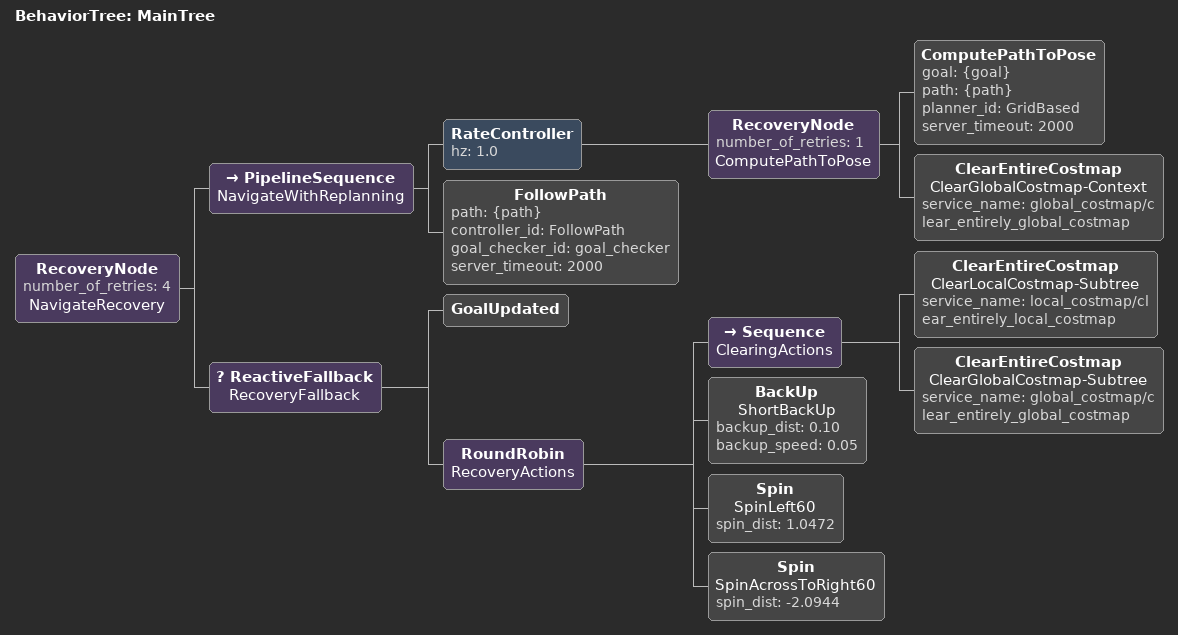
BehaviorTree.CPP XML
<!--
  低速智能车 NavigateToPose 有界恢复树。

  正常 DWB 导航仍禁止倒车。恢复时清图后仅后退 0.10m，再依次尝试左60°和
  跨过原方向到右60°；避免旧树“左90°、右90°”最终回到原朝向。
-->
<root main_tree_to_execute="MainTree">
  <BehaviorTree ID="MainTree">
    <RecoveryNode number_of_retries="4" name="NavigateRecovery">
      <PipelineSequence name="NavigateWithReplanning">
        <RateController hz="1.0">
          <RecoveryNode number_of_retries="1" name="ComputePathToPose">
            <ComputePathToPose goal="{goal}" path="{path}" planner_id="GridBased"
              server_timeout="2000"/>
            <ClearEntireCostmap name="ClearGlobalCostmap-Context"
              service_name="global_costmap/clear_entirely_global_costmap"/>
          </RecoveryNode>
        </RateController>
        <FollowPath path="{path}" controller_id="FollowPath"
          goal_checker_id="goal_checker" server_timeout="2000"/>
      </PipelineSequence>
      <ReactiveFallback name="RecoveryFallback">
        <GoalUpdated/>
        <RoundRobin name="RecoveryActions">
          <Sequence name="ClearingActions">
            <ClearEntireCostmap name="ClearLocalCostmap-Subtree"
              service_name="local_costmap/clear_entirely_local_costmap"/>
            <ClearEntireCostmap name="ClearGlobalCostmap-Subtree"
              service_name="global_costmap/clear_entirely_global_costmap"/>
          </Sequence>
          <BackUp name="ShortBackUp" backup_dist="0.10" backup_speed="0.05"/>
          <Spin name="SpinLeft60" spin_dist="1.0472"/>
          <Spin name="SpinAcrossToRight60" spin_dist="-2.0944"/>
        </RoundRobin>
      </ReactiveFallback>
    </RecoveryNode>
  </BehaviorTree>
</root>
